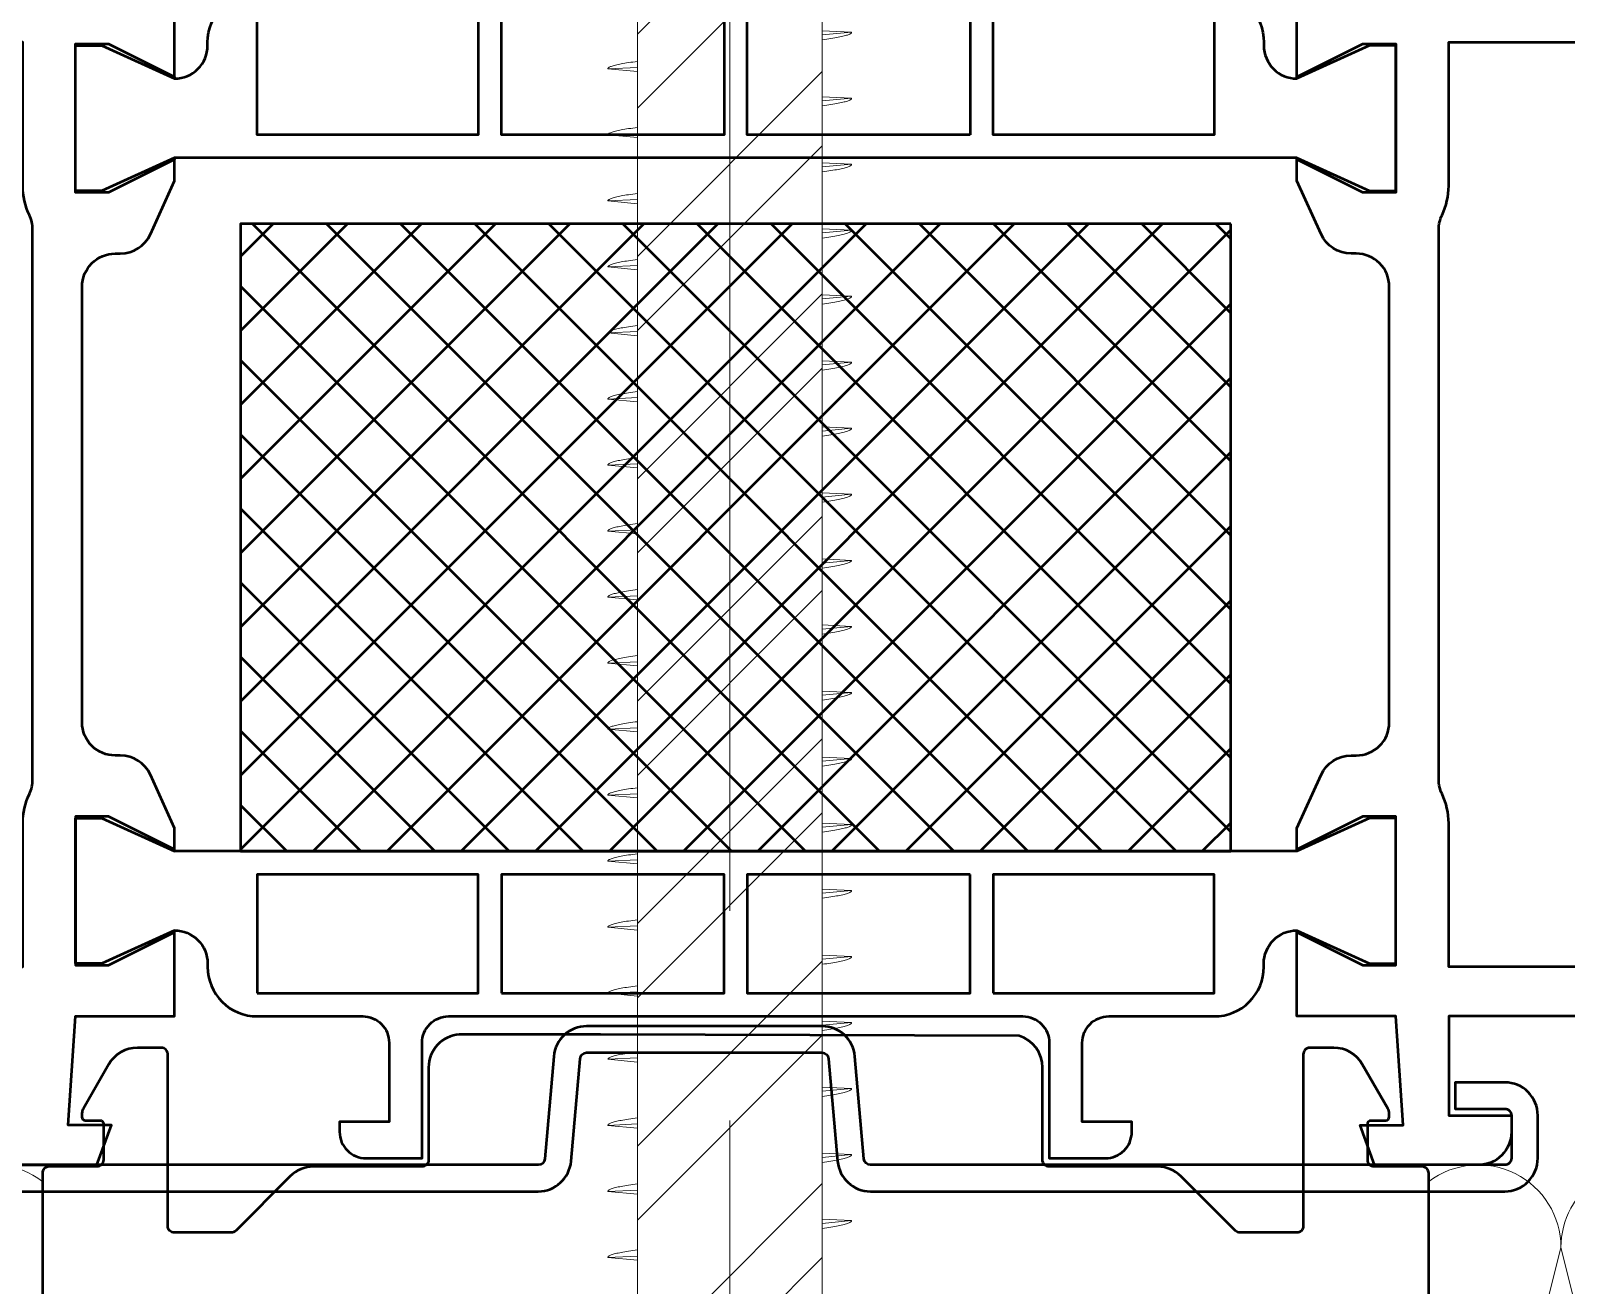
# Model space of a CAD drawing. Header units: millimetres. Extents: x -1598 to 10110, y -2803 to 662.
# Drawn here: x 2685.92 to 2732.44, y 81.55 to 119.54 of the extents above; entities that cross this region are included whole.
import ezdxf

# ---------------------------------------------------------------- set-up
doc = ezdxf.new("R2010")
doc.units = ezdxf.units.MM
doc.linetypes.add('CENTER', pattern=[50.8, 31.75, -6.35, 6.35, -6.35])
for name, color, linetype, lineweight in [('AM_C', 50, 'Continuous', 50), ('AM_S', 80, 'Continuous', 50), ('CONT2', 2, 'Continuous', 0), ('Cont3', 70, 'Continuous', 18)]:
    doc.layers.add(name, color=color, linetype=linetype, lineweight=lineweight)

# ---------------------------------------------------------------- blocks, each defined once
blk = doc.blocks.new('Würth AMO T2 75x212')
h = blk.add_hatch()
h.set_pattern_fill('ANSI32', color=256, scale=0.5)
h.set_pattern_definition([(45, (-350.1254, -267.85), (-3.367596, 3.367596), []), (45, (-347.8804, -267.85), (-3.367596, 3.367596), [])])
edge = h.paths.add_edge_path()
edge.add_line((-2.805, -157.905), (2.795, -157.905))
edge.add_line((2.795, -157.905), (2.795, -3))
edge.add_line((2.795, -3), (3.8, -3))
edge.add_line((3.8, -3), (3.85, -2.95))
edge.add_line((3.85, -2.95), (3.85, 0))
edge.add_line((3.85, 0), (3.3, 0))
edge.add_line((3.3, 0), (3.25, -0.05))
edge.add_line((3.25, -0.05), (3.25, -0.1))
edge.add_line((3.25, -0.1), (2.884, -0.1))
edge.add_line((2.884, -0.1), (2.884, -2.5))
edge.add_line((2.884, -2.5), (2.25, -2.5))
edge.add_line((2.25, -2.5), (1.25, -3.5))
edge.add_arc((0.75, -3.5), 0.5, 270, 360, ccw=False)
edge.add_line((0.75, -4), (0, -4))
edge.add_line((0, -4), (-0.75, -4))
edge.add_arc((-0.75, -3.5), 0.5, 180, 270, ccw=False)
edge.add_line((-1.25, -3.5), (-2.25, -2.5))
edge.add_line((-2.25, -2.5), (-2.884, -2.5))
edge.add_line((-2.884, -2.5), (-2.884, -0.1))
edge.add_line((-2.884, -0.1), (-3.25, -0.1))
edge.add_line((-3.25, -0.1), (-3.25, -0.05))
edge.add_line((-3.25, -0.05), (-3.3, 0))
edge.add_line((-3.3, 0), (-3.85, 0))
edge.add_line((-3.85, 0), (-3.85, -2.95))
edge.add_line((-3.85, -2.95), (-3.8, -3))
edge.add_line((-3.8, -3), (-2.805, -3))
edge.add_line((-2.805, -3), (-2.805, -157.905))
at = {"linetype": 'CENTER'}
blk.add_line((0, -157.905), (0, 3.219), dxfattribs=at)
for p, q in [((-2.805, -81.439), (-2.805, -79.565)), ((2.795, -80.45), (3.688, -80.492)), ((3.688, -80.492), (2.795, -80.575)), ((2.795, -80.575), (2.795, -82.45)), ((-3.698, -81.607), (-2.805, -81.564)), ((-2.805, -81.689), (-3.698, -81.607)), ((-2.805, -83.439), (-2.805, -81.564)), ((2.795, -82.45), (3.688, -82.492)), ((3.688, -82.492), (2.795, -82.575)), ((2.795, -82.575), (2.795, -84.45)), ((-3.698, -83.606), (-2.805, -83.564)), ((-2.805, -83.689), (-3.698, -83.606)), ((-2.805, -85.439), (-2.805, -83.564)), ((2.795, -84.45), (3.688, -84.492)), ((3.688, -84.492), (2.795, -84.575)), ((2.795, -84.575), (2.795, -86.45)), ((-3.698, -85.606), (-2.805, -85.564)), ((-2.805, -87.438), (-2.805, -85.564)), ((-2.805, -85.689), (-3.698, -85.606)), ((2.795, -86.45), (3.688, -86.492)), ((3.688, -86.492), (2.795, -86.574)), ((2.795, -86.574), (2.795, -88.449)), ((-3.698, -87.606), (-2.805, -87.564)), ((-2.805, -87.689), (-3.698, -87.606)), ((-2.805, -89.438), (-2.805, -87.564)), ((2.795, -88.449), (3.688, -88.491)), ((3.688, -88.491), (2.795, -88.574)), ((2.795, -88.574), (2.795, -90.449)), ((-3.698, -89.605), (-2.805, -89.563)), ((-2.805, -89.688), (-3.698, -89.605)), ((-2.805, -91.438), (-2.805, -89.563)), ((2.795, -90.449), (3.688, -90.491)), ((3.688, -90.491), (2.795, -90.574)), ((2.795, -90.574), (2.795, -92.449)), ((-3.698, -91.605), (-2.805, -91.563)), ((-2.805, -91.688), (-3.698, -91.605)), ((-2.805, -93.438), (-2.805, -91.563)), ((2.795, -92.449), (3.688, -92.491)), ((3.688, -92.491), (2.795, -92.574)), ((2.795, -92.574), (2.795, -94.448)), ((-3.698, -93.605), (-2.805, -93.563)), ((-2.805, -93.688), (-3.698, -93.605)), ((-2.805, -95.437), (-2.805, -93.563)), ((2.795, -94.448), (3.688, -94.491)), ((3.688, -94.491), (2.795, -94.573)), ((2.795, -94.573), (2.795, -96.448)), ((-3.698, -95.605), (-2.805, -95.562)), ((-2.805, -95.687), (-3.698, -95.605)), ((-2.805, -97.437), (-2.805, -95.562)), ((2.795, -96.448), (3.688, -96.49)), ((3.688, -96.49), (2.795, -96.573)), ((2.795, -96.573), (2.795, -98.448)), ((-3.698, -97.604), (-2.805, -97.562)), ((-2.805, -97.687), (-3.698, -97.604)), ((-2.805, -99.437), (-2.805, -97.562)), ((2.795, -98.448), (3.688, -98.49)), ((3.688, -98.49), (2.795, -98.573)), ((2.795, -98.573), (2.795, -100.448)), ((-3.698, -99.604), (-2.805, -99.562)), ((-2.805, -99.687), (-3.698, -99.604)), ((-2.805, -101.436), (-2.805, -99.562)), ((2.795, -100.448), (3.688, -100.49)), ((3.688, -100.49), (2.795, -100.572)), ((2.795, -100.572), (2.795, -102.447)), ((-3.698, -101.604), (-2.805, -101.562)), ((-2.805, -101.687), (-3.698, -101.604)), ((-2.805, -103.436), (-2.805, -101.562)), ((2.795, -102.447), (3.688, -102.489)), ((3.688, -102.489), (2.795, -102.572)), ((2.795, -102.572), (2.795, -104.447)), ((-3.698, -103.603), (-2.805, -103.561)), ((-2.805, -103.686), (-3.698, -103.603)), ((-2.805, -105.436), (-2.805, -103.561)), ((2.795, -104.447), (3.688, -104.489)), ((3.688, -104.489), (2.795, -104.572)), ((2.795, -104.572), (2.795, -106.447)), ((-3.698, -105.603), (-2.805, -105.561)), ((-2.805, -105.686), (-3.698, -105.603)), ((-2.805, -107.436), (-2.805, -105.561)), ((2.795, -106.447), (3.688, -106.489)), ((3.688, -106.489), (2.795, -106.572)), ((2.795, -106.572), (2.795, -108.447)), ((-3.698, -107.603), (-2.805, -107.561)), ((-2.805, -107.686), (-3.698, -107.603)), ((-2.805, -109.435), (-2.805, -107.561)), ((2.795, -108.447), (3.688, -108.489)), ((3.688, -108.489), (2.795, -108.571)), ((2.795, -108.571), (2.795, -110.446)), ((-3.698, -109.603), (-2.805, -109.56)), ((-2.805, -109.686), (-3.698, -109.603)), ((-2.805, -111.435), (-2.805, -109.56)), ((2.795, -110.446), (3.688, -110.488)), ((3.688, -110.488), (2.795, -110.571)), ((2.795, -110.571), (2.795, -112.446)), ((-3.698, -111.602), (-2.805, -111.56)), ((-2.805, -111.685), (-3.698, -111.602)), ((-2.805, -113.435), (-2.805, -111.56)), ((2.795, -112.446), (3.688, -112.488)), ((3.688, -112.488), (2.795, -112.571)), ((2.795, -112.571), (2.795, -114.446)), ((-3.698, -113.602), (-2.805, -113.56)), ((-2.805, -113.685), (-3.698, -113.602)), ((-2.805, -115.435), (-2.805, -113.56)), ((2.795, -114.446), (3.688, -114.488)), ((3.688, -114.488), (2.795, -114.571)), ((2.795, -114.571), (2.795, -116.445)), ((-3.698, -115.602), (-2.805, -115.56)), ((-2.805, -115.685), (-3.698, -115.602)), ((-2.805, -117.434), (-2.805, -115.56)), ((2.795, -116.445), (3.688, -116.487)), ((3.688, -116.487), (2.795, -116.57)), ((2.795, -116.57), (2.795, -118.445)), ((-3.698, -117.602), (-2.805, -117.559)), ((-2.805, -117.684), (-3.698, -117.602)), ((-2.805, -119.434), (-2.805, -117.559))]:
    blk.add_line(p, q)
for points in [[(-2.805, -157.905), (-2.805, -3)], [(2.795, -3), (2.795, -157.905)]]:
    blk.add_lwpolyline(points)
at = {"flags": 128}
for points in [[(3.688, -80.492), (3.686, -80.502), (3.681, -80.512), (3.673, -80.522), (3.662, -80.531), (3.647, -80.541), (3.629, -80.551), (3.609, -80.561), (3.584, -80.57), (3.557, -80.58), (3.527, -80.59), (3.493, -80.6), (3.457, -80.61), (3.417, -80.619), (3.375, -80.629), (3.329, -80.639), (3.281, -80.649), (3.23, -80.659), (3.176, -80.669), (3.119, -80.679), (3.059, -80.689), (2.997, -80.699), (2.933, -80.709), (2.865, -80.719), (2.795, -80.729)], [(-2.805, -81.379), (-2.875, -81.389), (-2.942, -81.398), (-3.007, -81.407), (-3.069, -81.417), (-3.129, -81.426), (-3.186, -81.435), (-3.24, -81.445), (-3.291, -81.454), (-3.34, -81.463), (-3.385, -81.473), (-3.428, -81.482), (-3.468, -81.492), (-3.504, -81.501), (-3.538, -81.511), (-3.568, -81.52), (-3.595, -81.53), (-3.619, -81.539), (-3.64, -81.549), (-3.658, -81.558), (-3.673, -81.568), (-3.684, -81.578), (-3.692, -81.587), (-3.697, -81.597), (-3.698, -81.607)], [(3.688, -82.492), (3.686, -82.502), (3.681, -82.512), (3.673, -82.521), (3.662, -82.531), (3.647, -82.541), (3.629, -82.55), (3.609, -82.56), (3.584, -82.57), (3.557, -82.58), (3.527, -82.59), (3.493, -82.599), (3.457, -82.609), (3.417, -82.619), (3.375, -82.629), (3.329, -82.639), (3.281, -82.649), (3.23, -82.659), (3.176, -82.669), (3.119, -82.679), (3.059, -82.689), (2.997, -82.699), (2.933, -82.709), (2.865, -82.719), (2.795, -82.729)], [(-2.805, -83.379), (-2.875, -83.388), (-2.942, -83.398), (-3.007, -83.407), (-3.069, -83.416), (-3.129, -83.426), (-3.186, -83.435), (-3.24, -83.444), (-3.291, -83.454), (-3.34, -83.463), (-3.385, -83.473), (-3.428, -83.482), (-3.468, -83.492), (-3.504, -83.501), (-3.538, -83.51), (-3.568, -83.52), (-3.595, -83.53), (-3.619, -83.539), (-3.64, -83.549), (-3.658, -83.558), (-3.673, -83.568), (-3.684, -83.577), (-3.692, -83.587), (-3.697, -83.597), (-3.698, -83.606)], [(3.688, -84.492), (3.686, -84.502), (3.681, -84.511), (3.673, -84.521), (3.662, -84.531), (3.647, -84.54), (3.629, -84.55), (3.609, -84.56), (3.584, -84.57), (3.557, -84.58), (3.527, -84.589), (3.493, -84.599), (3.457, -84.609), (3.417, -84.619), (3.375, -84.629), (3.329, -84.639), (3.281, -84.649), (3.23, -84.659), (3.176, -84.668), (3.119, -84.678), (3.059, -84.688), (2.997, -84.698), (2.933, -84.708), (2.865, -84.718), (2.795, -84.728)], [(-2.805, -85.379), (-2.875, -85.388), (-2.942, -85.397), (-3.007, -85.407), (-3.069, -85.416), (-3.129, -85.425), (-3.186, -85.435), (-3.24, -85.444), (-3.291, -85.454), (-3.34, -85.463), (-3.385, -85.472), (-3.428, -85.482), (-3.468, -85.491), (-3.504, -85.501), (-3.538, -85.51), (-3.568, -85.52), (-3.595, -85.529), (-3.619, -85.539), (-3.64, -85.548), (-3.658, -85.558), (-3.673, -85.567), (-3.684, -85.577), (-3.692, -85.587), (-3.697, -85.596), (-3.698, -85.606)], [(3.688, -86.492), (3.686, -86.501), (3.681, -86.511), (3.673, -86.521), (3.662, -86.53), (3.647, -86.54), (3.629, -86.55), (3.609, -86.56), (3.584, -86.569), (3.557, -86.579), (3.527, -86.589), (3.493, -86.599), (3.457, -86.609), (3.417, -86.619), (3.375, -86.629), (3.329, -86.638), (3.281, -86.648), (3.23, -86.658), (3.176, -86.668), (3.119, -86.678), (3.059, -86.688), (2.997, -86.698), (2.933, -86.708), (2.865, -86.718), (2.795, -86.728)], [(-2.805, -87.379), (-2.875, -87.388), (-2.942, -87.397), (-3.007, -87.406), (-3.069, -87.416), (-3.129, -87.425), (-3.186, -87.434), (-3.24, -87.444), (-3.291, -87.453), (-3.34, -87.463), (-3.385, -87.472), (-3.428, -87.482), (-3.468, -87.491), (-3.504, -87.5), (-3.538, -87.51), (-3.568, -87.519), (-3.595, -87.529), (-3.619, -87.538), (-3.64, -87.548), (-3.658, -87.558), (-3.673, -87.567), (-3.684, -87.577), (-3.692, -87.586), (-3.697, -87.596), (-3.698, -87.606)], [(3.688, -88.491), (3.686, -88.501), (3.681, -88.511), (3.673, -88.52), (3.662, -88.53), (3.647, -88.54), (3.629, -88.55), (3.609, -88.559), (3.584, -88.569), (3.557, -88.579), (3.527, -88.589), (3.493, -88.599), (3.457, -88.608), (3.417, -88.618), (3.375, -88.628), (3.329, -88.638), (3.281, -88.648), (3.23, -88.658), (3.176, -88.668), (3.119, -88.678), (3.059, -88.688), (2.997, -88.698), (2.933, -88.708), (2.865, -88.718), (2.795, -88.728)], [(-2.805, -89.378), (-2.875, -89.388), (-2.942, -89.397), (-3.007, -89.406), (-3.069, -89.416), (-3.129, -89.425), (-3.186, -89.434), (-3.24, -89.444), (-3.291, -89.453), (-3.34, -89.462), (-3.385, -89.472), (-3.428, -89.481), (-3.468, -89.491), (-3.504, -89.5), (-3.538, -89.51), (-3.568, -89.519), (-3.595, -89.529), (-3.619, -89.538), (-3.64, -89.548), (-3.658, -89.557), (-3.673, -89.567), (-3.684, -89.577), (-3.692, -89.586), (-3.697, -89.596), (-3.698, -89.605)], [(3.688, -90.491), (3.686, -90.501), (3.681, -90.51), (3.673, -90.52), (3.662, -90.53), (3.647, -90.54), (3.629, -90.549), (3.609, -90.559), (3.584, -90.569), (3.557, -90.579), (3.527, -90.589), (3.493, -90.598), (3.457, -90.608), (3.417, -90.618), (3.375, -90.628), (3.329, -90.638), (3.281, -90.648), (3.23, -90.658), (3.176, -90.668), (3.119, -90.678), (3.059, -90.688), (2.997, -90.698), (2.933, -90.708), (2.865, -90.718), (2.795, -90.728)], [(-2.805, -91.378), (-2.875, -91.387), (-2.942, -91.397), (-3.007, -91.406), (-3.069, -91.415), (-3.129, -91.425), (-3.186, -91.434), (-3.24, -91.443), (-3.291, -91.453), (-3.34, -91.462), (-3.385, -91.472), (-3.428, -91.481), (-3.468, -91.49), (-3.504, -91.5), (-3.538, -91.509), (-3.568, -91.519), (-3.595, -91.528), (-3.619, -91.538), (-3.64, -91.547), (-3.658, -91.557), (-3.673, -91.567), (-3.684, -91.576), (-3.692, -91.586), (-3.697, -91.595), (-3.698, -91.605)], [(3.688, -92.491), (3.686, -92.5), (3.681, -92.51), (3.673, -92.52), (3.662, -92.53), (3.647, -92.539), (3.629, -92.549), (3.609, -92.559), (3.584, -92.569), (3.557, -92.578), (3.527, -92.588), (3.493, -92.598), (3.457, -92.608), (3.417, -92.618), (3.375, -92.628), (3.329, -92.638), (3.281, -92.647), (3.23, -92.657), (3.176, -92.667), (3.119, -92.677), (3.059, -92.687), (2.997, -92.697), (2.933, -92.707), (2.865, -92.717), (2.795, -92.727)], [(-2.805, -93.378), (-2.875, -93.387), (-2.942, -93.396), (-3.007, -93.406), (-3.069, -93.415), (-3.129, -93.424), (-3.186, -93.434), (-3.24, -93.443), (-3.291, -93.452), (-3.34, -93.462), (-3.385, -93.471), (-3.428, -93.481), (-3.468, -93.49), (-3.504, -93.5), (-3.538, -93.509), (-3.568, -93.519), (-3.595, -93.528), (-3.619, -93.538), (-3.64, -93.547), (-3.658, -93.557), (-3.673, -93.566), (-3.684, -93.576), (-3.692, -93.586), (-3.697, -93.595), (-3.698, -93.605)], [(3.688, -94.491), (3.686, -94.5), (3.681, -94.51), (3.673, -94.52), (3.662, -94.529), (3.647, -94.539), (3.629, -94.549), (3.609, -94.559), (3.584, -94.568), (3.557, -94.578), (3.527, -94.588), (3.493, -94.598), (3.457, -94.608), (3.417, -94.618), (3.375, -94.627), (3.329, -94.637), (3.281, -94.647), (3.23, -94.657), (3.176, -94.667), (3.119, -94.677), (3.059, -94.687), (2.997, -94.697), (2.933, -94.707), (2.865, -94.717), (2.795, -94.727)], [(-2.805, -95.377), (-2.875, -95.387), (-2.942, -95.396), (-3.007, -95.405), (-3.069, -95.415), (-3.129, -95.424), (-3.186, -95.433), (-3.24, -95.443), (-3.291, -95.452), (-3.34, -95.462), (-3.385, -95.471), (-3.428, -95.48), (-3.468, -95.49), (-3.504, -95.499), (-3.538, -95.509), (-3.568, -95.518), (-3.595, -95.528), (-3.619, -95.537), (-3.64, -95.547), (-3.658, -95.556), (-3.673, -95.566), (-3.684, -95.576), (-3.692, -95.585), (-3.697, -95.595), (-3.698, -95.605)], [(3.688, -96.49), (3.686, -96.5), (3.681, -96.51), (3.673, -96.519), (3.662, -96.529), (3.647, -96.539), (3.629, -96.549), (3.609, -96.558), (3.584, -96.568), (3.557, -96.578), (3.527, -96.588), (3.493, -96.598), (3.457, -96.607), (3.417, -96.617), (3.375, -96.627), (3.329, -96.637), (3.281, -96.647), (3.23, -96.657), (3.176, -96.667), (3.119, -96.677), (3.059, -96.687), (2.997, -96.697), (2.933, -96.707), (2.865, -96.717), (2.795, -96.727)], [(-2.805, -97.377), (-2.875, -97.386), (-2.942, -97.396), (-3.007, -97.405), (-3.069, -97.414), (-3.129, -97.424), (-3.186, -97.433), (-3.24, -97.442), (-3.291, -97.452), (-3.34, -97.461), (-3.385, -97.471), (-3.428, -97.48), (-3.468, -97.49), (-3.504, -97.499), (-3.538, -97.509), (-3.568, -97.518), (-3.595, -97.528), (-3.619, -97.537), (-3.64, -97.547), (-3.658, -97.556), (-3.673, -97.566), (-3.684, -97.575), (-3.692, -97.585), (-3.697, -97.595), (-3.698, -97.604)], [(3.688, -98.49), (3.686, -98.5), (3.681, -98.509), (3.673, -98.519), (3.662, -98.529), (3.647, -98.538), (3.629, -98.548), (3.609, -98.558), (3.584, -98.568), (3.557, -98.578), (3.527, -98.587), (3.493, -98.597), (3.457, -98.607), (3.417, -98.617), (3.375, -98.627), (3.329, -98.637), (3.281, -98.647), (3.23, -98.657), (3.176, -98.667), (3.119, -98.676), (3.059, -98.686), (2.997, -98.696), (2.933, -98.706), (2.865, -98.716), (2.795, -98.726)], [(-2.805, -99.377), (-2.875, -99.386), (-2.942, -99.395), (-3.007, -99.405), (-3.069, -99.414), (-3.129, -99.423), (-3.186, -99.433), (-3.24, -99.442), (-3.291, -99.452), (-3.34, -99.461), (-3.385, -99.47), (-3.428, -99.48), (-3.468, -99.489), (-3.504, -99.499), (-3.538, -99.508), (-3.568, -99.518), (-3.595, -99.527), (-3.619, -99.537), (-3.64, -99.546), (-3.658, -99.556), (-3.673, -99.566), (-3.684, -99.575), (-3.692, -99.585), (-3.697, -99.594), (-3.698, -99.604)], [(3.688, -100.49), (3.686, -100.499), (3.681, -100.509), (3.673, -100.519), (3.662, -100.528), (3.647, -100.538), (3.629, -100.548), (3.609, -100.558), (3.584, -100.568), (3.557, -100.577), (3.527, -100.587), (3.493, -100.597), (3.457, -100.607), (3.417, -100.617), (3.375, -100.627), (3.329, -100.636), (3.281, -100.646), (3.23, -100.656), (3.176, -100.666), (3.119, -100.676), (3.059, -100.686), (2.997, -100.696), (2.933, -100.706), (2.865, -100.716), (2.795, -100.726)], [(-2.805, -101.377), (-2.875, -101.386), (-2.942, -101.395), (-3.007, -101.405), (-3.069, -101.414), (-3.129, -101.423), (-3.186, -101.433), (-3.24, -101.442), (-3.291, -101.451), (-3.34, -101.461), (-3.385, -101.47), (-3.428, -101.48), (-3.468, -101.489), (-3.504, -101.498), (-3.538, -101.508), (-3.568, -101.517), (-3.595, -101.527), (-3.619, -101.537), (-3.64, -101.546), (-3.658, -101.556), (-3.673, -101.565), (-3.684, -101.575), (-3.692, -101.584), (-3.697, -101.594), (-3.698, -101.604)], [(3.688, -102.489), (3.686, -102.499), (3.681, -102.509), (3.673, -102.518), (3.662, -102.528), (3.647, -102.538), (3.629, -102.548), (3.609, -102.557), (3.584, -102.567), (3.557, -102.577), (3.527, -102.587), (3.493, -102.597), (3.457, -102.607), (3.417, -102.616), (3.375, -102.626), (3.329, -102.636), (3.281, -102.646), (3.23, -102.656), (3.176, -102.666), (3.119, -102.676), (3.059, -102.686), (2.997, -102.696), (2.933, -102.706), (2.865, -102.716), (2.795, -102.726)], [(-2.805, -103.376), (-2.875, -103.386), (-2.942, -103.395), (-3.007, -103.404), (-3.069, -103.414), (-3.129, -103.423), (-3.186, -103.432), (-3.24, -103.442), (-3.291, -103.451), (-3.34, -103.46), (-3.385, -103.47), (-3.428, -103.479), (-3.468, -103.489), (-3.504, -103.498), (-3.538, -103.508), (-3.568, -103.517), (-3.595, -103.527), (-3.619, -103.536), (-3.64, -103.546), (-3.658, -103.555), (-3.673, -103.565), (-3.684, -103.575), (-3.692, -103.584), (-3.697, -103.594), (-3.698, -103.603)], [(3.688, -104.489), (3.686, -104.499), (3.681, -104.508), (3.673, -104.518), (3.662, -104.528), (3.647, -104.538), (3.629, -104.547), (3.609, -104.557), (3.584, -104.567), (3.557, -104.577), (3.527, -104.587), (3.493, -104.596), (3.457, -104.606), (3.417, -104.616), (3.375, -104.626), (3.329, -104.636), (3.281, -104.646), (3.23, -104.656), (3.176, -104.666), (3.119, -104.676), (3.059, -104.686), (2.997, -104.696), (2.933, -104.706), (2.865, -104.716), (2.795, -104.726)], [(-2.805, -105.376), (-2.875, -105.385), (-2.942, -105.395), (-3.007, -105.404), (-3.069, -105.413), (-3.129, -105.423), (-3.186, -105.432), (-3.24, -105.441), (-3.291, -105.451), (-3.34, -105.46), (-3.385, -105.47), (-3.428, -105.479), (-3.468, -105.488), (-3.504, -105.498), (-3.538, -105.507), (-3.568, -105.517), (-3.595, -105.526), (-3.619, -105.536), (-3.64, -105.546), (-3.658, -105.555), (-3.673, -105.565), (-3.684, -105.574), (-3.692, -105.584), (-3.697, -105.594), (-3.698, -105.603)], [(3.688, -106.489), (3.686, -106.499), (3.681, -106.508), (3.673, -106.518), (3.662, -106.528), (3.647, -106.537), (3.629, -106.547), (3.609, -106.557), (3.584, -106.567), (3.557, -106.576), (3.527, -106.586), (3.493, -106.596), (3.457, -106.606), (3.417, -106.616), (3.375, -106.626), (3.329, -106.636), (3.281, -106.646), (3.23, -106.655), (3.176, -106.665), (3.119, -106.675), (3.059, -106.685), (2.997, -106.695), (2.933, -106.705), (2.865, -106.715), (2.795, -106.725)], [(-2.805, -107.376), (-2.875, -107.385), (-2.942, -107.394), (-3.007, -107.404), (-3.069, -107.413), (-3.129, -107.422), (-3.186, -107.432), (-3.24, -107.441), (-3.291, -107.45), (-3.34, -107.46), (-3.385, -107.469), (-3.428, -107.479), (-3.468, -107.488), (-3.504, -107.498), (-3.538, -107.507), (-3.568, -107.517), (-3.595, -107.526), (-3.619, -107.536), (-3.64, -107.545), (-3.658, -107.555), (-3.673, -107.564), (-3.684, -107.574), (-3.692, -107.584), (-3.697, -107.593), (-3.698, -107.603)], [(3.688, -108.489), (3.686, -108.498), (3.681, -108.508), (3.673, -108.518), (3.662, -108.527), (3.647, -108.537), (3.629, -108.547), (3.609, -108.557), (3.584, -108.566), (3.557, -108.576), (3.527, -108.586), (3.493, -108.596), (3.457, -108.606), (3.417, -108.616), (3.375, -108.625), (3.329, -108.635), (3.281, -108.645), (3.23, -108.655), (3.176, -108.665), (3.119, -108.675), (3.059, -108.685), (2.997, -108.695), (2.933, -108.705), (2.865, -108.715), (2.795, -108.725)], [(-2.805, -109.375), (-2.875, -109.385), (-2.942, -109.394), (-3.007, -109.403), (-3.069, -109.413), (-3.129, -109.422), (-3.186, -109.431), (-3.24, -109.441), (-3.291, -109.45), (-3.34, -109.46), (-3.385, -109.469), (-3.428, -109.478), (-3.468, -109.488), (-3.504, -109.497), (-3.538, -109.507), (-3.568, -109.516), (-3.595, -109.526), (-3.619, -109.535), (-3.64, -109.545), (-3.658, -109.555), (-3.673, -109.564), (-3.684, -109.574), (-3.692, -109.583), (-3.697, -109.593), (-3.698, -109.603)], [(3.688, -110.488), (3.686, -110.498), (3.681, -110.508), (3.673, -110.517), (3.662, -110.527), (3.647, -110.537), (3.629, -110.547), (3.609, -110.556), (3.584, -110.566), (3.557, -110.576), (3.527, -110.586), (3.493, -110.596), (3.457, -110.605), (3.417, -110.615), (3.375, -110.625), (3.329, -110.635), (3.281, -110.645), (3.23, -110.655), (3.176, -110.665), (3.119, -110.675), (3.059, -110.685), (2.997, -110.695), (2.933, -110.705), (2.865, -110.715), (2.795, -110.725)], [(-2.805, -111.375), (-2.875, -111.384), (-2.942, -111.394), (-3.007, -111.403), (-3.069, -111.412), (-3.129, -111.422), (-3.186, -111.431), (-3.24, -111.441), (-3.291, -111.45), (-3.34, -111.459), (-3.385, -111.469), (-3.428, -111.478), (-3.468, -111.488), (-3.504, -111.497), (-3.538, -111.507), (-3.568, -111.516), (-3.595, -111.526), (-3.619, -111.535), (-3.64, -111.545), (-3.658, -111.554), (-3.673, -111.564), (-3.684, -111.573), (-3.692, -111.583), (-3.697, -111.593), (-3.698, -111.602)], [(3.688, -112.488), (3.686, -112.498), (3.681, -112.507), (3.673, -112.517), (3.662, -112.527), (3.647, -112.537), (3.629, -112.546), (3.609, -112.556), (3.584, -112.566), (3.557, -112.576), (3.527, -112.585), (3.493, -112.595), (3.457, -112.605), (3.417, -112.615), (3.375, -112.625), (3.329, -112.635), (3.281, -112.645), (3.23, -112.655), (3.176, -112.665), (3.119, -112.675), (3.059, -112.685), (2.997, -112.694), (2.933, -112.704), (2.865, -112.715), (2.795, -112.725)], [(-2.805, -113.375), (-2.875, -113.384), (-2.942, -113.394), (-3.007, -113.403), (-3.069, -113.412), (-3.129, -113.422), (-3.186, -113.431), (-3.24, -113.44), (-3.291, -113.45), (-3.34, -113.459), (-3.385, -113.468), (-3.428, -113.478), (-3.468, -113.487), (-3.504, -113.497), (-3.538, -113.506), (-3.568, -113.516), (-3.595, -113.525), (-3.619, -113.535), (-3.64, -113.544), (-3.658, -113.554), (-3.673, -113.564), (-3.684, -113.573), (-3.692, -113.583), (-3.697, -113.592), (-3.698, -113.602)], [(3.688, -114.488), (3.686, -114.497), (3.681, -114.507), (3.673, -114.517), (3.662, -114.527), (3.647, -114.536), (3.629, -114.546), (3.609, -114.556), (3.584, -114.566), (3.557, -114.575), (3.527, -114.585), (3.493, -114.595), (3.457, -114.605), (3.417, -114.615), (3.375, -114.625), (3.329, -114.635), (3.281, -114.644), (3.23, -114.654), (3.176, -114.664), (3.119, -114.674), (3.059, -114.684), (2.997, -114.694), (2.933, -114.704), (2.865, -114.714), (2.795, -114.724)], [(-2.805, -115.375), (-2.875, -115.384), (-2.942, -115.393), (-3.007, -115.403), (-3.069, -115.412), (-3.129, -115.421), (-3.186, -115.431), (-3.24, -115.44), (-3.291, -115.449), (-3.34, -115.459), (-3.385, -115.468), (-3.428, -115.478), (-3.468, -115.487), (-3.504, -115.497), (-3.538, -115.506), (-3.568, -115.516), (-3.595, -115.525), (-3.619, -115.535), (-3.64, -115.544), (-3.658, -115.554), (-3.673, -115.563), (-3.684, -115.573), (-3.692, -115.583), (-3.697, -115.592), (-3.698, -115.602)], [(3.688, -116.487), (3.686, -116.497), (3.681, -116.507), (3.673, -116.517), (3.662, -116.526), (3.647, -116.536), (3.629, -116.546), (3.609, -116.555), (3.584, -116.565), (3.557, -116.575), (3.527, -116.585), (3.493, -116.595), (3.457, -116.605), (3.417, -116.614), (3.375, -116.624), (3.329, -116.634), (3.281, -116.644), (3.23, -116.654), (3.176, -116.664), (3.119, -116.674), (3.059, -116.684), (2.997, -116.694), (2.933, -116.704), (2.865, -116.714), (2.795, -116.724)], [(-2.805, -117.374), (-2.875, -117.384), (-2.942, -117.393), (-3.007, -117.402), (-3.069, -117.412), (-3.129, -117.421), (-3.186, -117.43), (-3.24, -117.44), (-3.291, -117.449), (-3.34, -117.458), (-3.385, -117.468), (-3.428, -117.477), (-3.468, -117.487), (-3.504, -117.496), (-3.538, -117.506), (-3.568, -117.515), (-3.595, -117.525), (-3.619, -117.534), (-3.64, -117.544), (-3.658, -117.553), (-3.673, -117.563), (-3.684, -117.573), (-3.692, -117.582), (-3.697, -117.592), (-3.698, -117.602)]]:
    blk.add_lwpolyline(points, dxfattribs=at)
blk = doc.blocks.new('*U180', base_point=(103.01, 130.234))
for points in [[(100.51, 142.734), (90.51, 145.234)], [(90.51, 140.234), (100.51, 142.734)]]:
    blk.add_lwpolyline(points)
for centre, start, end in [((100.51, 190.234), 323.131, 90), ((100.51, 145.234), 270, 36.869), ((100.51, 140.234), 336.4218, 90)]:
    blk.add_arc(centre, 2.5, start, end)
blk = doc.blocks.new('WI4940171')
for points in [[(-0.552, 4.1), (-0.552, 8.373, 0.394383), (-1.55, 9.305), (-4.35, 9.305, -0.414214), (-4.55, 9.505), (-4.55, 12.79, 0.198912), (-4.843, 13.497), (-6.491, 15.146, -0.198912), (-6.55, 15.287), (-6.55, 17.005, -0.414214), (-6.35, 17.205), (-1.15, 17.205, 0.414214), (-0.95, 17.405), (-0.95, 18.127, 0.267949), (-1.45, 18.993), (-2.786, 19.764, 0.131652), (-2.936, 19.805), (-3.05, 19.805, 0.414214), (-3.15, 19.705), (-3.15, 19.255, -0.414214), (-3.25, 19.155), (-4.35, 19.155, -0.414214), (-4.55, 19.355), (-4.55, 20.805, 0.414214), (-4.75, 21.005), (-8.55, 21.005, 0.414214), (-9.55, 20.005), (-9.563, 4.09)], [(-9.563, 4.09), (-9.55, -19.996, 0.414214), (-8.55, -20.996), (-4.75, -20.996, 0.414214), (-4.55, -20.796), (-4.55, -19.346, -0.414214), (-4.35, -19.146), (-3.25, -19.146, -0.414214), (-3.15, -19.246), (-3.15, -19.696, 0.414214), (-3.05, -19.796), (-2.936, -19.796, 0.131652), (-2.786, -19.755), (-1.45, -18.984, 0.267949), (-0.95, -18.118), (-0.95, -17.396, 0.414214), (-1.15, -17.196), (-6.35, -17.196, -0.414214), (-6.55, -16.996), (-6.55, -15.278, -0.198912), (-6.491, -15.137), (-4.843, -13.488, 0.198912), (-4.55, -12.781), (-4.55, -9.495, -0.414214), (-4.35, -9.295), (-1.55, -9.295, 0.330493), (-0.593, -8.585), (-0.552, 4.1)]]:
    blk.add_lwpolyline(points, format="xyb")
blk = doc.blocks.new('WI1311073')
for points in [[(15, 0), (18.149, 0), (18.586, 1.2), (17.279, 1.2), (17.5, 4.5), (20.5, 4.5), (20.5, 7.1), (18.3, 6.1), (17.5, 6.1), (17.5, 10.5), (18.3, 10.5), (20.5, 9.5), (20.5, 10.2), (19.766, 11.814, 0.294108), (18.856, 12.4), (18.7, 12.4, -0.414214), (17.7, 13.4), (17.7, 26.6, -0.414214), (18.7, 27.6), (18.856, 27.6, 0.294108), (19.766, 28.186), (20.5, 29.8), (20.5, 29.8), (20.5, 30.5), (18.3, 29.5), (17.5, 29.5), (17.5, 33.9), (18.3, 33.9), (20.5, 32.9), (20.5, 35.5)], [(52, 35.5, -0.414214), (53.5, 34), (53.5, 33.9, 0.414214), (54.5, 32.9), (54.5, 32.9), (54.5, 32.95), (56.5, 33.95), (57.5, 33.95), (57.5, 29.45), (56.5, 29.45), (54.5, 30.45), (54.5, 30.5), (20.5, 30.5), (20.5, 30.45), (18.5, 29.45), (17.5, 29.45), (17.5, 33.95), (18.5, 33.95), (20.5, 32.95), (20.5, 32.9, 0.414214), (21.5, 33.9), (21.5, 34, -0.414214), (23, 35.5)], [(72.3, 4.5), (59.1, 4.5), (59.1, 1.5), (61, 1.5), (61, 1, -0.414214), (60, 0), (56.851, 0), (56.414, 1.2), (57.721, 1.2), (57.5, 4.5), (54.5, 4.5), (54.5, 7.1), (56.7, 6.1), (57.5, 6.1), (57.5, 10.5), (56.7, 10.5), (54.5, 9.5), (54.5, 10.2), (54.5, 10.2), (55.234, 11.814, -0.294108), (56.144, 12.4), (56.3, 12.4, 0.414214), (57.3, 13.4), (57.3, 26.6, 0.414214), (56.3, 27.6), (56.144, 27.6, -0.294108), (55.234, 28.186), (54.5, 29.8), (54.5, 30.5), (56.7, 29.5), (57.5, 29.5), (57.5, 33.9), (56.7, 33.9), (54.5, 32.9), (54.5, 35.5)]]:
    blk.add_lwpolyline(points, format="xyb")
for points in [[(23, 34.8), (29.7, 34.8), (29.7, 31.2), (23, 31.2), (23, 34.8)], [(30.4, 34.8), (37.15, 34.8), (37.15, 31.2), (30.4, 31.2), (30.4, 34.8)], [(44.6, 31.2), (37.85, 31.2), (37.85, 34.8), (44.6, 34.8), (44.6, 31.2)], [(45.3, 34.8), (52, 34.8), (52, 31.2), (45.3, 31.2), (45.3, 34.8)], [(23, 5.2), (29.7, 5.2), (29.7, 8.8), (23, 8.8), (23, 5.2)], [(30.4, 5.2), (37.15, 5.2), (37.15, 8.8), (30.4, 8.8), (30.4, 5.2)], [(44.6, 8.8), (37.85, 8.8), (37.85, 5.2), (44.6, 5.2), (44.6, 8.8)], [(45.3, 5.2), (52, 5.2), (52, 8.8), (45.3, 8.8), (45.3, 5.2)]]:
    blk.add_lwpolyline(points, close=True)
for points in [[(2.2, 31.5), (1.6, 31.5), (1.6, 8.5), (2.2, 8.5), (2.2, 6), (15.9, 6), (15.9, 10.35, -0.112281), (16.102, 11.237, 0.112281), (16.2, 11.669), (16.2, 28.331, 0.112281), (16.102, 28.763, -0.112281), (15.9, 29.65), (15.9, 34), (2.2, 34), (2.2, 31.5)], [(72.8, 31.5), (73.4, 31.5), (73.4, 8.5), (72.8, 8.5), (72.8, 6), (59.1, 6), (59.1, 10.35, 0.112281), (58.898, 11.237, -0.112281), (58.8, 11.669), (58.8, 28.331, -0.112281), (58.898, 28.763, 0.112281), (59.1, 29.65), (59.1, 34), (72.8, 34), (72.8, 31.5)], [(54.5, 7.1), (54.5, 7.05), (56.5, 6.05), (57.5, 6.05), (57.5, 10.55), (56.5, 10.55), (54.5, 9.55), (54.5, 9.5), (20.5, 9.5), (20.5, 9.55), (18.5, 10.55), (17.5, 10.55), (17.5, 6.05), (18.5, 6.05), (20.5, 7.05), (20.5, 7.1, -0.414214), (21.5, 6.1), (21.5, 6, 0.414214), (23, 4.5), (26.2, 4.5, -0.414214), (27, 3.7), (27, 1.3), (25.5, 1.3), (25.5, 1, 0.414214), (26.3, 0.2), (28, 0.2), (28, 3.7, -0.414214), (28.8, 4.5), (46.2, 4.5, -0.414214), (47, 3.7), (47, 0.2), (48.7, 0.2, 0.414214), (49.5, 1), (49.5, 1.3), (48, 1.3), (48, 3.7, -0.414214), (48.8, 4.5), (52, 4.5, 0.414214), (53.5, 6), (53.5, 6.1, -0.414214), (54.5, 7.1)]]:
    blk.add_lwpolyline(points, format="xyb", close=True)
blk = doc.blocks.new('WI4080202')
blk.add_lwpolyline([(-48.117, 0.8), (-28.483, 0.8, -0.388879), (-27.487, -0.113), (-27.215, -3.217, 0.388879), (-27.016, -3.4), (-19.884, -3.4, 0.388879), (-19.685, -3.217), (-19.413, -0.113, -0.388879), (-18.417, 0.8), (0.8, 0.8, -0.414214), (1.8, -0.2), (1.8, -1.5, -0.414214), (0.8, -2.5), (-0.7, -2.5), (-0.7, -1.7), (0.8, -1.7, 0.414214), (1, -1.5), (1, -0.2, 0.414214), (0.8, 0), (-18.417, 0, 0.388879), (-18.616, -0.183), (-18.888, -3.287, -0.388879), (-19.884, -4.2), (-27.016, -4.2, -0.388879), (-28.012, -3.287), (-28.284, -0.183, 0.388879), (-28.483, 0), (-48.117, 0, 0.388879)], format="xyb")
blk = doc.blocks.new('WI4090112')
h = blk.add_hatch()
h.set_pattern_fill('ANSI37', color=256, scale=0.5)
h.paths.add_polyline_path([(30, 0), (30, 19), (0, 19), (0, 0)])
blk.add_lwpolyline([(30, 19), (0, 19), (0, 0), (30, 0), (30, 19)], close=True)

msp = doc.modelspace()

# ---------------------------------------------------------------- block references
at = {"layer": 'AM_C'}
msp.add_blockref('WI4090112', (2692.280598, 94.692251), dxfattribs=at)
at = {"layer": 'AM_C', "xscale": -1, "rotation": 180}
msp.add_blockref('WI4080202', (2729.780598, 85.192246), dxfattribs=at)
at = {"layer": 'AM_C', "rotation": 90}
msp.add_blockref('WI4940171', (2707.280598, 89.691454), dxfattribs=at)
at = {"layer": 'AM_S'}
msp.add_blockref('WI1311073', (2669.780598, 85.192251), dxfattribs=at)
at = {"layer": 'CONT2'}
msp.add_blockref('Würth AMO T2 75x212', (2707.105598, 199.992249), dxfattribs=at)
at = {"layer": 'Cont3', "rotation": 90}
msp.add_blockref('*U180', (2744.780598, 85.192251), dxfattribs=at)

doc.saveas('drawing.dxf')
